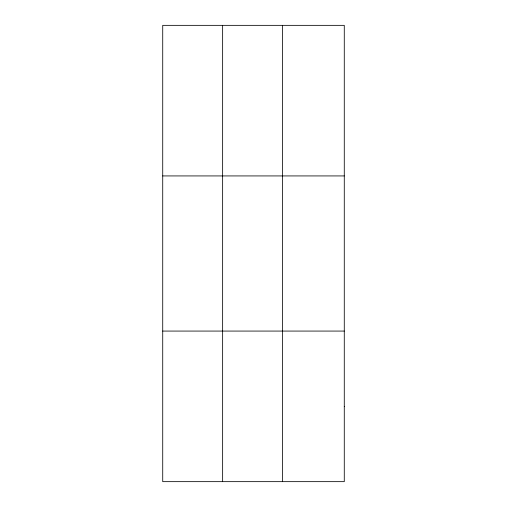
<?xml version="1.0" encoding="UTF-8"?>
<svg xmlns="http://www.w3.org/2000/svg" width="507" height="507" viewBox="0 0 507 507"><rect width="100%" height="100%" fill="white"/><g stroke="black" fill="none" stroke-linecap="round" stroke-linejoin="round"><path stroke-width="0.76" d="M222.636 25.35L222.636 481.65M282.551 25.35L282.551 481.65M162.722 175.929L344.278 175.929M162.722 331.071L344.278 331.071M344.278 406.361L344.278 481.65L162.722 481.65L162.722 25.35L344.278 25.35L344.278 406.361"/></g></svg>
